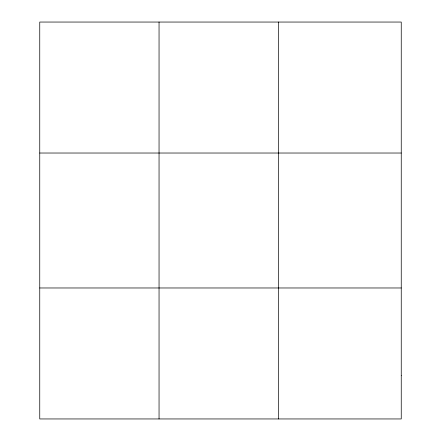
<?xml version="1.0" encoding="UTF-8"?>
<svg xmlns="http://www.w3.org/2000/svg" width="441" height="441" viewBox="0 0 441 441"><rect width="100%" height="100%" fill="white"/><g stroke="black" fill="none" stroke-linecap="round" stroke-linejoin="round"><path stroke-width="0.66" d="M159.047 418.95L159.047 22.05M278.337 418.95L278.337 22.05M39.751 153.027L401.249 153.027M39.751 287.973L401.249 287.973M401.249 375.291L401.249 418.95L39.751 418.95L39.751 22.05L401.249 22.05L401.249 375.291"/></g></svg>
